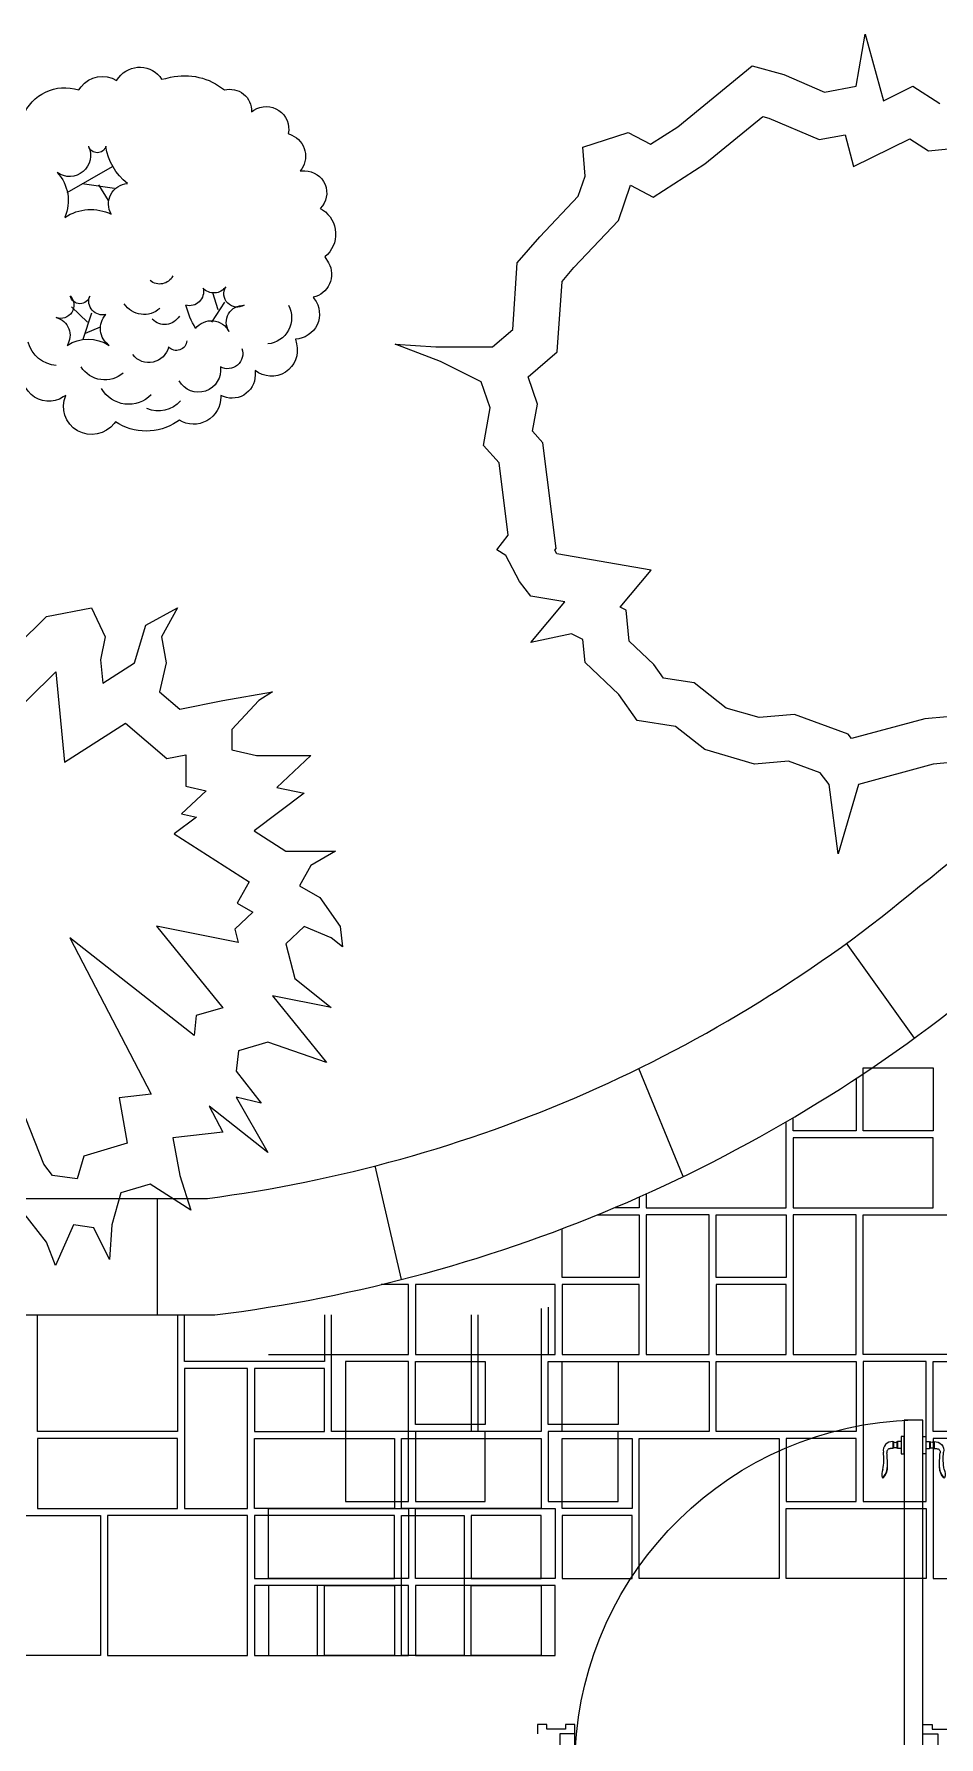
# Model space of a CAD drawing. Header units: millimetres. Extents: x 38613 to 88834, y 14193 to 29607.
# Drawn here: x 41826 to 43766, y 24959 to 28609 of the extents above; entities that cross this region are included whole.
import ezdxf

# ---------------------------------------------------------------- set-up
doc = ezdxf.new("R2010")
doc.units = ezdxf.units.MM
doc.layers.add('doors', color=4, linetype='Continuous')
doc.layers.add('zelen', color=69, linetype='Continuous')
doc.layers.add('Floor', color=7, linetype='Continuous', lineweight=0, true_color=0xd6d6d6)

# ---------------------------------------------------------------- blocks, each defined once
blk = doc.blocks.new('Z_12')
for p, q in [((198.6, 164.5), (101.4, 220.7)), ((166.2, 184.3), (96.8, 174.4)), ((131.5, 181), (110.7, 147.9)), ((-111.5, -113.4), (-139.3, -70.4)), ((-125.4, -86.9), (-113.9, -50.5)), ((163.9, -149.8), (145.4, -93.5)), ((154.7, -113.4), (189.4, -80.3)), ((159.3, -136.5), (126.9, -123.3))]:
    blk.add_line(p, q)
blk.add_lwpolyline([(-12.9, 409.3), (-23.4, 411.8, 0.233912), (-138.6, 384.6, 0.503334), (-197, 337.9), (-202, 341.2, 0.669178), (-275.6, 291.1), (-283.3, 287.8, 0.501791), (-301, 210.9), (-311.2, 210.9, 0.669753), (-344.2, 130.8), (-349.3, 127.4, 0.506877), (-354.3, 27.2), (-362, 13.9, 0.50807), (-329, -59.6), (-331.5, -63, 0.604429), (-290.9, -149.8), (-293.4, -159.8, 0.721665), (-204.6, -216.6), (-204.6, -226.6, 0.571157), (-131, -270.1), (-131, -273.4, 0.58413), (-42.1, -323.5), (-37, -326.8, 0.29945), (95, -326.8), (97.5, -330.2, 0.881287), (201.6, -270.1), (206.7, -273.4, 0.773911), (287.9, -199.9), (293, -199.9, 0.41034), (364.1, -129.8), (371.7, -126.4, 0.446165), (404.7, -26.2), (409.8, -26.2, 1.078884), (402.1, 74), (404.7, 94, 0.178022), (379.3, 204.3), (379.3, 210.9, 0.336876), (295.5, 321.2), (293, 327.8, 0.401413), (173.7, 384.6), (168.6, 391.3, 0.392042), (92.4, 404.7), (87.4, 411.4, 0.518997), (-4, 408)], format="xyb", close=True)
for centre, radius, start, end in [((-3.4, 279.8), 119.8, 307.2011, 352.3009), ((133.8, 269.3), 19.3, 196.6364, 343.3636), ((193.3, 244.4), 45.3, 154.7784, 305.3166), ((65.5, 140.3), 44.2, 329.9007, 85.4842), ((285.8, 147), 89.8, 137.6158, 203.209), ((147.7, 28), 100.3, 56.3805, 116.0143), ((0, 0), 31.5, 206.6201, 310.304), ((-166.3, -52.2), 28.8, 239.3789, 31.1177), ((-116, -19.2), 31.4, 215.1672, 317.0471), ((-63.7, -47.8), 30.2, 166.1806, 284.8346), ((122.5, -68.1), 29.6, 255.9127, 21.7324), ((170.9, -52.3), 21.4, 193.1088, 346.8912), ((212.3, -76.7), 28.4, 136.4013, 289.6309), ((316.7, -76.1), 35.9, 238.8912, 14.5226), ((-227, -104), 55.9, 151.0951, 264.9167), ((-179.1, -113.4), 36.4, 326.9926, 92.917), ((-260.8, -20.2), 212.5, 329.9502, 344.4972), ((-10.7, -82), 36.3, 210.0333, 316.9232), ((33.6, -46.5), 50.3, 227.4798, 327.3238), ((82.3, -126.8), 44.6, 305.7896, 42.2257), ((231.6, -141.5), 39.3, 104.3993, 213.1112), ((-110.6, -152.8), 42.7, 37.7844, 152.7504), ((-145.4, -180.4), 32.7, 160.7898, 297.9907), ((-35.8, -151.2), 22.6, 184.6947, 318.1365), ((23.1, -156.8), 43.1, 192.6971, 322.8693), ((153.5, -232.1), 82.5, 56.8511, 123.1489), ((217.4, -139.4), 66.8, 273.7672, 345.2386), ((-83.3, -216.1), 47.2, 171.6823, 330.9212), ((117.6, -176.4), 60.6, 229.5022, 327.1741), ((2.7, -241.5), 62.2, 220.7316, 293.3103), ((66.4, -222.3), 67, 223.9191, 330.2475)]:
    blk.add_arc(centre, radius, start, end)
blk = doc.blocks.new('door-handle')
at = {"color": 0}
for p, q in [((-32, 10), (-32, -10)), ((-30, 9), (-32, 9)), ((-30, 9), (-30, -9)), ((-19, 9), (-21, 9)), ((-21, 9), (-21, -9)), ((-19, 10), (-19, -10)), ((-9, 10), (-19, 10)), ((0, 25), (-9, 25)), ((-9, 25), (-9, -25)), ((0, -25), (0, 25)), ((-32, -10), (-40.3, -10)), ((-30, -9), (-32, -9)), ((-19, -9), (-21, -9)), ((-9, -10), (-19, -10)), ((-9, -25), (0, -25)), ((-61.7, -93.1), (-60.8, -94))]:
    blk.add_line(p, q, dxfattribs=at)
for centre, radius, start, end in [((-34.5, -14.9), 25, 84.355, 191.5747), ((-25.5, 16.2), 8.47, 237.8902, 302.1098), ((-242.8, -39.2), 184.8, 350.5395, 5.9914), ((-39.7, -19.5), 9.55, 85.9769, 192.3257), ((-595.6, -61.6), 548.1, 359.693, 4.1861), ((-25.5, -16.2), 8.47, 57.8902, 122.1098), ((-38.9, -82.4), 25.1, 149.3294, 204.9726), ((-91.1, -62.2), 42.6, 313.5613, 358.1692), ((-90.2, -63.1), 42.6, 313.5613, 358.1692)]:
    blk.add_arc(centre, radius, start, end, dxfattribs=at)
blk = doc.blocks.new('door 810x125')
at = {"layer": 'doors', "color": 34, "linetype": 'ByBlock'}
for points in [[(-62.5, -32), (-82.5, -32), (-82.5, -12), (-72.5, -12), (-72.5, 28), (-82.5, 28), (-82.5, 48), (-62.5, 48)], [(62.5, -32), (82.5, -32), (82.5, -12), (72.5, -12), (72.5, 28), (82.5, 28), (82.5, 48), (62.5, 48)], [(62.5, 0), (-62.5, 0), (-62.5, -47), (-10.5, -47), (-10.5, -32), (62.5, -32), (62.5, 0)], [(29.5, -32), (735.5, -32), (735.5, -72), (29.5, -72), (29.5, -32)], [(62.5, -810), (-62.5, -810), (-62.5, -763), (-10.5, -763), (-10.5, -778), (62.5, -778), (62.5, -810)], [(-62.5, -778), (-82.5, -778), (-82.5, -798), (-72.5, -798), (-72.5, -838), (-82.5, -838), (-82.5, -858), (-62.5, -858)], [(62.5, -778), (82.5, -778), (82.5, -798), (72.5, -798), (72.5, -838), (82.5, -838), (82.5, -858), (62.5, -858)]]:
    blk.add_lwpolyline(points, dxfattribs=at)
at = {"layer": 'doors'}
blk.add_arc((-10.5, -32), 746.3, 272.8011, 358.4643, dxfattribs=at)
at = {"layer": 'doors', "color": 34, "linetype": 'ByBlock', "zscale": 0.07530120532436947}
for p, xscale, yscale, rotation in [((681.6, -32), 0.7530120532028377, 0.7530120532028377, 270.0000000310026), ((681.6, -72), -0.753012053319253, 0.753012053319253, 269.9999999689974)]:
    blk.add_blockref('door-handle', p, dxfattribs=dict(at, xscale=xscale, yscale=yscale, rotation=rotation))

msp = doc.modelspace()

# ---------------------------------------------------------------- linework, layer by layer
at = {"layer": 'doors', "color": 4}
for points in [[(39613.3, 26113.3), (42197.5, 26113.3, 0.142849), (43724, 26782.4, 0.13981), (44263.1, 27506.4, 0.086089), (44366.2, 28100.3, 0.086089)], [(40213.3, 25863.3), (42213.3, 25863.3, 0.143726), (43880.3, 26587.2, 0.139373), (44497.7, 27419.9, 0.086378), (44616.2, 28100.2)]]:
    msp.add_lwpolyline(points, format="xyb", dxfattribs=at)
for points in [[(43713.3, 26457), (43567.5, 26660.1)], [(43217.4, 26159.9), (43122.2, 26391.6)], [(42613.3, 25939.1), (42557, 26182.8)], [(42090.7, 25863.3), (42090.7, 26113.3)]]:
    msp.add_lwpolyline(points, dxfattribs=at)
at = {"layer": 'Floor'}
for points in [[(43588.3, 26370.4), (43588.3, 26258.3), (43453.3, 26258.3), (43453.3, 26286.2)], [(43753.3, 26258.3), (43603.3, 26258.3), (43603.3, 26393.3), (43753.3, 26393.3), (43753.3, 26258.3)], [(43138.3, 26122.9), (43138.3, 26093.3), (43438.3, 26093.3), (43438.3, 26277.4)], [(43753.3, 26243.3), (43453.3, 26243.3), (43453.3, 26093.3), (43753.3, 26093.3), (43753.3, 26243.3)], [(43123.3, 26116.2), (43123.3, 26093.3), (43070.5, 26093.3)], [(43034.4, 26078.3), (43123.3, 26078.3), (43123.3, 25943.3), (42958.3, 25943.3), (42958.3, 26048.3)], [(43138.3, 26078.3), (43138.3, 25778.3), (43273.3, 25778.3), (43273.3, 26078.3), (43138.3, 26078.3)], [(43288.3, 26078.3), (43438.3, 26078.3), (43438.3, 25943.3), (43288.3, 25943.3), (43288.3, 26078.3)], [(43453.3, 26078.3), (43453.3, 25778.3), (43588.3, 25778.3), (43588.3, 26078.3), (43453.3, 26078.3)], [(43603.3, 26078.3), (43888.3, 26078.3), (43888.3, 25778.3), (43603.3, 25778.3), (43603.3, 26078.3)], [(42328.3, 25778.3), (42628.3, 25778.3), (42628.3, 25928.3), (42569.8, 25928.3)], [(42643.3, 25778.3), (42943.3, 25778.3), (42943.3, 25928.3), (42643.3, 25928.3), (42643.3, 25778.3)], [(42958.3, 25778.3), (43123.3, 25778.3), (43123.3, 25928.3), (42958.3, 25928.3), (42958.3, 25778.3)], [(43288.3, 25778.3), (43438.3, 25778.3), (43438.3, 25928.3), (43288.3, 25928.3), (43288.3, 25778.3)], [(42133.3, 25613.3), (41833.3, 25613.3), (41833.3, 25863.3)], [(42133.3, 25863.3), (42133.3, 25613.3)], [(42448.3, 25763.3), (42148.3, 25763.3), (42148.3, 25863.3)], [(42448.3, 25863.3), (42448.3, 25763.3)], [(42763.3, 25613.3), (42463.3, 25613.3), (42463.3, 25863.3)], [(42763.3, 25863.3), (42763.3, 25613.3)], [(42913.3, 25877.4), (42913.3, 25613.3), (42778.3, 25613.3), (42778.3, 25863.3)], [(42928.3, 25879.8), (42928.3, 25778.3)], [(42283.3, 25448.3), (42283.3, 25748.3), (42148.3, 25748.3), (42148.3, 25448.3), (42283.3, 25448.3)], [(42448.3, 25748.3), (42298.3, 25748.3), (42298.3, 25613.3), (42448.3, 25613.3), (42448.3, 25748.3)], [(42493.3, 25763.3), (42493.3, 25463.3), (42628.3, 25463.3), (42628.3, 25763.3), (42493.3, 25763.3)], [(42643.3, 25763.3), (42793.3, 25763.3), (42793.3, 25628.3), (42643.3, 25628.3), (42643.3, 25763.3)], [(42928.3, 25763.3), (43078.3, 25763.3), (43078.3, 25628.3), (42928.3, 25628.3), (42928.3, 25763.3)], [(42958.3, 25763.3), (43273.3, 25763.3), (43273.3, 25613.3), (42958.3, 25613.3), (42958.3, 25763.3)], [(43288.3, 25763.3), (43588.3, 25763.3), (43588.3, 25613.3), (43288.3, 25613.3), (43288.3, 25763.3)], [(43603.3, 25763.3), (43603.3, 25463.3), (43738.3, 25463.3), (43738.3, 25763.3), (43603.3, 25763.3)], [(44053.3, 25613.3), (43753.3, 25613.3), (43753.3, 25763.3), (44053.3, 25763.3), (44053.3, 25613.3)], [(42133.3, 25598.3), (41833.3, 25598.3), (41833.3, 25448.3), (42133.3, 25448.3), (42133.3, 25598.3)], [(42598.3, 25448.3), (42298.3, 25448.3), (42298.3, 25598.3), (42598.3, 25598.3), (42598.3, 25448.3)], [(42913.3, 25448.3), (42613.3, 25448.3), (42613.3, 25598.3), (42913.3, 25598.3), (42913.3, 25448.3)], [(42643.3, 25463.3), (42793.3, 25463.3), (42793.3, 25613.3), (42643.3, 25613.3), (42643.3, 25463.3)], [(42928.3, 25463.3), (43078.3, 25463.3), (43078.3, 25613.3), (42928.3, 25613.3), (42928.3, 25463.3)], [(43108.3, 25448.3), (42958.3, 25448.3), (42958.3, 25598.3), (43108.3, 25598.3), (43108.3, 25448.3)], [(43123.3, 25598.3), (43423.3, 25598.3), (43423.3, 25298.3), (43123.3, 25298.3), (43123.3, 25598.3)], [(43438.3, 25463.3), (43588.3, 25463.3), (43588.3, 25598.3), (43438.3, 25598.3), (43438.3, 25463.3)], [(44053.3, 25598.3), (43753.3, 25598.3), (43753.3, 25298.3), (44053.3, 25298.3), (44053.3, 25598.3)], [(42328.3, 25448.3), (42628.3, 25448.3), (42628.3, 25298.3), (42328.3, 25298.3), (42328.3, 25448.3)], [(42643.3, 25448.3), (42943.3, 25448.3), (42943.3, 25298.3), (42643.3, 25298.3), (42643.3, 25448.3)], [(43438.3, 25448.3), (43738.3, 25448.3), (43738.3, 25298.3), (43438.3, 25298.3), (43438.3, 25448.3)], [(41683.3, 25433.3), (41968.3, 25433.3), (41968.3, 25133.3), (41683.3, 25133.3), (41683.3, 25433.3)], [(42283.3, 25433.3), (41983.3, 25433.3), (41983.3, 25133.3), (42283.3, 25133.3), (42283.3, 25433.3)], [(42298.3, 25298.3), (42598.3, 25298.3), (42598.3, 25433.3), (42298.3, 25433.3), (42298.3, 25298.3)], [(42748.3, 25433.3), (42748.3, 25133.3), (42613.3, 25133.3), (42613.3, 25433.3), (42748.3, 25433.3)], [(42913.3, 25433.3), (42763.3, 25433.3), (42763.3, 25298.3), (42913.3, 25298.3), (42913.3, 25433.3)], [(43108.3, 25433.3), (42958.3, 25433.3), (42958.3, 25298.3), (43108.3, 25298.3), (43108.3, 25433.3)], [(42298.3, 25133.3), (42433.3, 25133.3), (42433.3, 25283.3), (42298.3, 25283.3), (42298.3, 25133.3)], [(42328.3, 25133.3), (42628.3, 25133.3), (42628.3, 25283.3), (42328.3, 25283.3), (42328.3, 25133.3)], [(42598.3, 25133.3), (42448.3, 25133.3), (42448.3, 25283.3), (42598.3, 25283.3), (42598.3, 25133.3)], [(42643.3, 25133.3), (42943.3, 25133.3), (42943.3, 25283.3), (42643.3, 25283.3), (42643.3, 25133.3)], [(42913.3, 25133.3), (42763.3, 25133.3), (42763.3, 25283.3), (42913.3, 25283.3), (42913.3, 25133.3)]]:
    msp.add_lwpolyline(points, dxfattribs=at)
at = {"layer": 'zelen', "lineweight": 0}
for points in [[(43821.1, 27050.6), (43753.2, 27044.4), (43593.4, 27000.9), (43549.8, 26851.9), (43530.4, 27000.9), (43511, 27025.8), (43443.2, 27050.6), (43370.5, 27044.4), (43263.9, 27075.4), (43201, 27125.1), (43118.6, 27137.5), (43079.8, 27193.4), (43007.2, 27261.8), (43002.3, 27311.4), (42978.1, 27323.9), (42890.9, 27305.2), (42963.6, 27392.2), (42890.9, 27404.6), (42866.7, 27435.6), (42837.6, 27491.5), (42818.2, 27504), (42842.5, 27535), (42823.1, 27690.3), (42789.2, 27727.6), (42803.7, 27808.3), (42784.3, 27864.2), (42697.1, 27907.7), (42600.2, 27944.9), (42687.5, 27938.7), (42808.6, 27938.7), (42852.2, 27976), (42861.8, 28118.8), (42910.3, 28174.7), (42992.6, 28261.7), (43007.2, 28305.1), (43002.3, 28367.3), (43099.2, 28398.3), (43147.7, 28373.5), (43205.8, 28410.7), (43365.7, 28541.1), (43433.5, 28522.5), (43520.7, 28485.2), (43588.5, 28497.7), (43607.9, 28609.5), (43646.7, 28466.6), (43709.6, 28497.7), (43767.8, 28460.4)], [(43783.7, 27145.9), (43735.7, 27141.6), (43578.7, 27098.9), (43571.3, 27108.4), (43456.5, 27150.5), (43380.4, 27143.9), (43309.8, 27164.5), (43241.4, 27218.5), (43175.2, 27228.5), (43154.8, 27258), (43101.5, 27308.1), (43095, 27374.5), (43082.4, 27380.9), (43148.7, 27460.3), (42946.8, 27494.8), (42942.4, 27503.2), (42945.1, 27506.7), (42916.8, 27733.4), (42894.6, 27757.9), (42905.1, 27816.2), (42884.9, 27874.5), (42947.5, 27928.1), (42957.8, 28079.3), (42983.2, 28108.7), (43079, 28209.8), (43104.2, 28285.2), (43153.1, 28260.1), (43263.6, 28331), (43388.5, 28432.9), (43401, 28429.4), (43509.3, 28383.2), (43564.6, 28393.3), (43583, 28325.6), (43703.3, 28384.9), (43743.4, 28359.2), (43807.7, 28365.5)], [(41789.3, 27298.8), (41852.3, 27360.9), (41949.2, 27379.5), (41978.3, 27317.4), (41968.6, 27267.7), (41973.4, 27218), (42041.2, 27261.5), (42065.4, 27342.2), (42133.3, 27379.5), (42099.4, 27317.4), (42109, 27261.5), (42094.5, 27199.4), (42138.1, 27162.1), (42230.2, 27180.8), (42336.7, 27199.4), (42307.7, 27180.8), (42249.5, 27118.7), (42249.5, 27075.2), (42302.8, 27062.8), (42419.1, 27062.8), (42346.4, 26994.4), (42404.6, 26982), (42298, 26901.3), (42365.8, 26857.8), (42472.4, 26857.8), (42419.1, 26826.8), (42394.9, 26783.3), (42438.5, 26758.4), (42482.1, 26696.3), (42486.9, 26652.9), (42462.7, 26671.5), (42404.6, 26696.3), (42365.8, 26659.1), (42385.2, 26584.5), (42462.7, 26522.4), (42336.7, 26547.3), (42453, 26404.4), (42327.1, 26447.9), (42264.1, 26429.3), (42259.2, 26385.8), (42312.5, 26317.5), (42259.2, 26329.9), (42327.1, 26211.9), (42201.1, 26311.3), (42230.2, 26255.4), (42123.6, 26243), (42138.1, 26162.2), (42162.3, 26087.7), (42075.1, 26143.6), (42012.2, 26125), (41992.8, 26056.6), (41987.9, 25982.1), (41954, 26050.4), (41910.4, 26056.6), (41871.7, 25969.7), (41852.3, 26019.4), (41799, 26087.7)], [(41752, 27123.8), (41872.2, 27242.4), (41891.1, 27048.4), (42021.8, 27132.2), (42110.7, 27056.2), (42151.2, 27064.4), (42151.2, 26997.1), (42194.8, 26986.9), (42142.2, 26937.5), (42173.9, 26930.7), (42126.2, 26894.6), (42286.9, 26791.6), (42261.5, 26746.1), (42294.7, 26727.2), (42256.1, 26690.1), (42263.4, 26662), (42088.5, 26696.5), (42230.5, 26521.9), (42173.6, 26505.1), (42168.8, 26462.1), (41902.7, 26671.9), (42077.1, 26336.6), (42008.2, 26328.5), (42025.7, 26231.5), (41932.3, 26203.9), (41918.4, 26154.8), (41865.5, 26162.4), (41846.7, 26186.5), (41808.5, 26284.3)]]:
    msp.add_lwpolyline(points, dxfattribs=at)

# ---------------------------------------------------------------- block references
at = {"layer": 'doors', "color": 34, "linetype": 'ByBlock', "xscale": -1, "rotation": 269.9999999999994}
msp.add_blockref('door 810x125', (43763.3, 24902.6), dxfattribs=at)
at = {"layer": 'zelen', "lineweight": 0, "xscale": -1, "rotation": 359.9999999999994}
msp.add_blockref('Z_12', (42095.2, 28105), dxfattribs=at)

doc.saveas('drawing.dxf')
